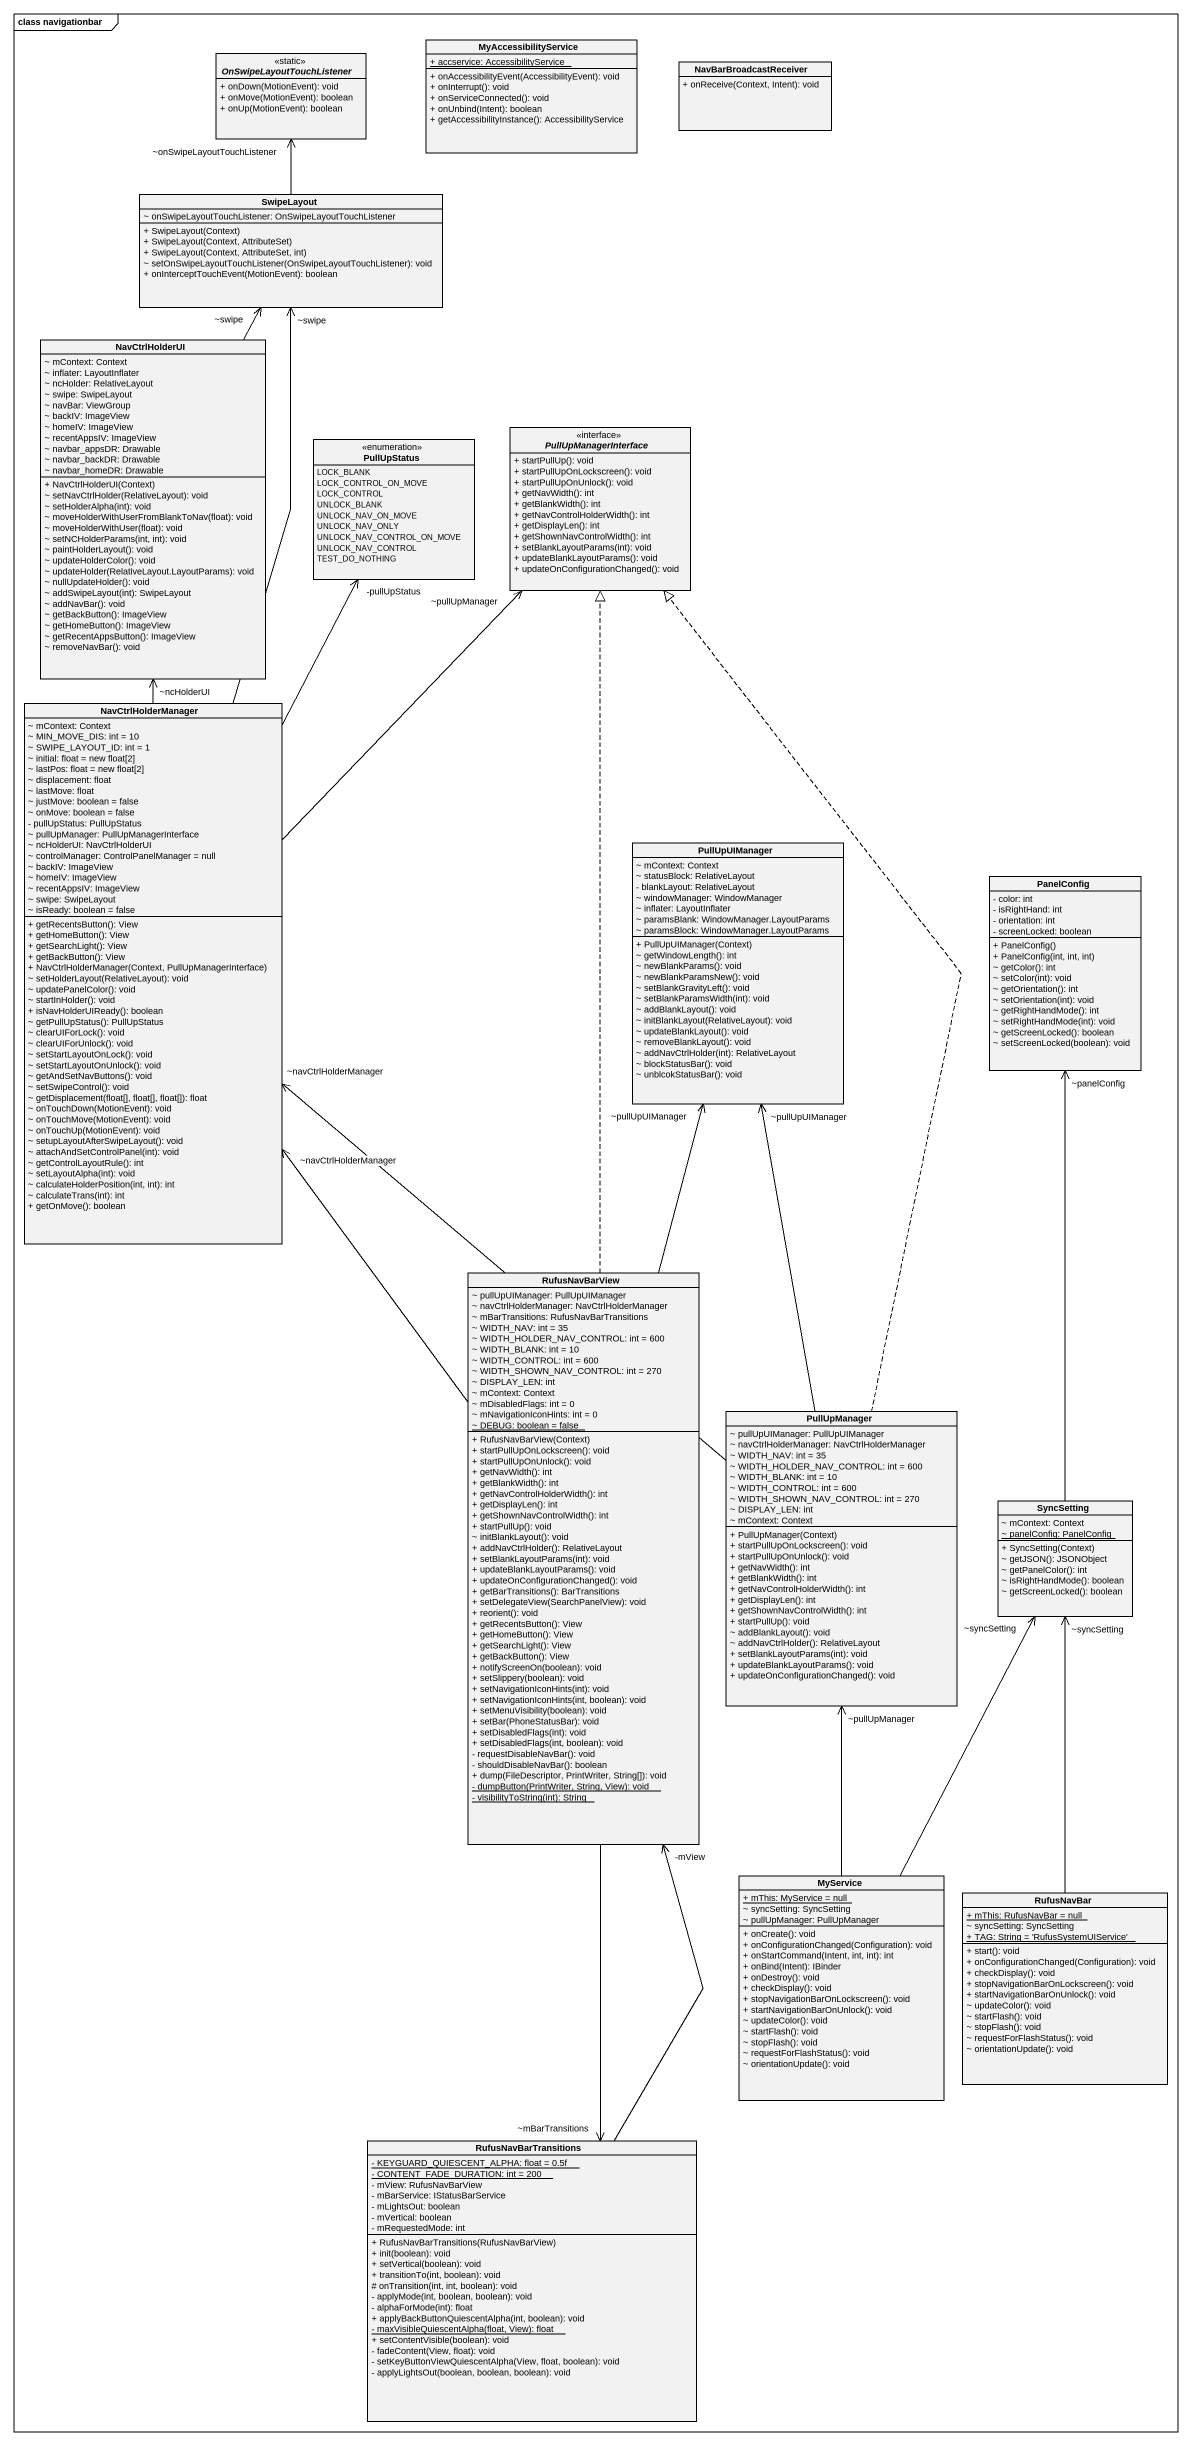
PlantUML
@startuml
mainframe class navigationbar
hide circle
hide empty members
skinparam classAttributeIconSize 0
interface OnSwipeLayoutTouchListener <<static>> {
  + onDown(MotionEvent): void
  + onMove(MotionEvent): boolean
  + onUp(MotionEvent): boolean
}
class MyAccessibilityService {
  {static} + accservice: AccessibilityService
  + onAccessibilityEvent(AccessibilityEvent): void
  + onInterrupt(): void
  + onServiceConnected(): void
  + onUnbind(Intent): boolean
  + getAccessibilityInstance(): AccessibilityService
}
class NavBarBroadcastReceiver {
  + onReceive(Context, Intent): void
}
class SwipeLayout {
  ~ onSwipeLayoutTouchListener: OnSwipeLayoutTouchListener
  + SwipeLayout(Context)
  + SwipeLayout(Context, AttributeSet)
  + SwipeLayout(Context, AttributeSet, int)
  ~ setOnSwipeLayoutTouchListener(OnSwipeLayoutTouchListener): void
  + onInterceptTouchEvent(MotionEvent): boolean
}
class NavCtrlHolderUI {
  ~ mContext: Context
  ~ inflater: LayoutInflater
  ~ ncHolder: RelativeLayout
  ~ swipe: SwipeLayout
  ~ navBar: ViewGroup
  ~ backIV: ImageView
  ~ homeIV: ImageView
  ~ recentAppsIV: ImageView
  ~ navbar_appsDR: Drawable
  ~ navbar_backDR: Drawable
  ~ navbar_homeDR: Drawable
  + NavCtrlHolderUI(Context)
  ~ setNavCtrlHolder(RelativeLayout): void
  ~ setHolderAlpha(int): void
  ~ moveHolderWithUserFromBlankToNav(float): void
  ~ moveHolderWithUser(float): void
  ~ setNCHolderParams(int, int): void
  ~ paintHolderLayout(): void
  ~ updateHolderColor(): void
  ~ updateHolder(RelativeLayout.LayoutParams): void
  ~ nullUpdateHolder(): void
  ~ addSwipeLayout(int): SwipeLayout
  ~ addNavBar(): void
  ~ getBackButton(): ImageView
  ~ getHomeButton(): ImageView
  ~ getRecentAppsButton(): ImageView
  ~ removeNavBar(): void
}
enum PullUpStatus {
  LOCK_BLANK
  LOCK_CONTROL_ON_MOVE
  LOCK_CONTROL
  UNLOCK_BLANK
  UNLOCK_NAV_ON_MOVE
  UNLOCK_NAV_ONLY
  UNLOCK_NAV_CONTROL_ON_MOVE
  UNLOCK_NAV_CONTROL
  TEST_DO_NOTHING
}
interface PullUpManagerInterface <<interface>> {
  + startPullUp(): void
  + startPullUpOnLockscreen(): void
  + startPullUpOnUnlock(): void
  + getNavWidth(): int
  + getBlankWidth(): int
  + getNavControlHolderWidth(): int
  + getDisplayLen(): int
  + getShownNavControlWidth(): int
  + setBlankLayoutParams(int): void
  + updateBlankLayoutParams(): void
  + updateOnConfigurationChanged(): void
}
class NavCtrlHolderManager {
  ~ mContext: Context
  ~ MIN_MOVE_DIS: int = 10
  ~ SWIPE_LAYOUT_ID: int = 1
  ~ initial: float = new float[2]
  ~ lastPos: float = new float[2]
  ~ displacement: float
  ~ lastMove: float
  ~ justMove: boolean = false
  ~ onMove: boolean = false
  - pullUpStatus: PullUpStatus
  ~ pullUpManager: PullUpManagerInterface
  ~ ncHolderUI: NavCtrlHolderUI
  ~ controlManager: ControlPanelManager = null
  ~ backIV: ImageView
  ~ homeIV: ImageView
  ~ recentAppsIV: ImageView
  ~ swipe: SwipeLayout
  ~ isReady: boolean = false
  + getRecentsButton(): View
  + getHomeButton(): View
  + getSearchLight(): View
  + getBackButton(): View
  + NavCtrlHolderManager(Context, PullUpManagerInterface)
  ~ setHolderLayout(RelativeLayout): void
  ~ updatePanelColor(): void
  ~ startInHolder(): void
  + isNavHolderUIReady(): boolean
  ~ getPullUpStatus(): PullUpStatus
  ~ clearUIForLock(): void
  ~ clearUIForUnlock(): void
  ~ setStartLayoutOnLock(): void
  ~ setStartLayoutOnUnlock(): void
  ~ getAndSetNavButtons(): void
  ~ setSwipeControl(): void
  ~ getDisplacement(float[], float[], float[]): float
  ~ onTouchDown(MotionEvent): void
  ~ onTouchMove(MotionEvent): void
  ~ onTouchUp(MotionEvent): void
  ~ setupLayoutAfterSwipeLayout(): void
  ~ attachAndSetControlPanel(int): void
  ~ getControlLayoutRule(): int
  ~ setLayoutAlpha(int): void
  ~ calculateHolderPosition(int, int): int
  ~ calculateTrans(int): int
  + getOnMove(): boolean
}
class PullUpUIManager {
  ~ mContext: Context
  ~ statusBlock: RelativeLayout
  - blankLayout: RelativeLayout
  ~ windowManager: WindowManager
  ~ inflater: LayoutInflater
  ~ paramsBlank: WindowManager.LayoutParams
  ~ paramsBlock: WindowManager.LayoutParams
  + PullUpUIManager(Context)
  ~ getWindowLength(): int
  ~ newBlankParams(): void
  ~ newBlankParamsNew(): void
  ~ setBlankGravityLeft(): void
  ~ setBlankParamsWidth(int): void
  ~ addBlankLayout(): void
  ~ initBlankLayout(RelativeLayout): void
  ~ updateBlankLayout(): void
  ~ removeBlankLayout(): void
  ~ addNavCtrlHolder(int): RelativeLayout
  ~ blockStatusBar(): void
  ~ unblcokStatusBar(): void
}
class PanelConfig {
  - color: int
  - isRightHand: int
  - orientation: int
  - screenLocked: boolean
  + PanelConfig()
  + PanelConfig(int, int, int)
  ~ getColor(): int
  ~ setColor(int): void
  ~ getOrientation(): int
  ~ setOrientation(int): void
  ~ getRightHandMode(): int
  ~ setRightHandMode(int): void
  ~ getScreenLocked(): boolean
  ~ setScreenLocked(boolean): void
}
class RufusNavBarView {
  ~ pullUpUIManager: PullUpUIManager
  ~ navCtrlHolderManager: NavCtrlHolderManager
  ~ mBarTransitions: RufusNavBarTransitions
  ~ WIDTH_NAV: int = 35
  ~ WIDTH_HOLDER_NAV_CONTROL: int = 600
  ~ WIDTH_BLANK: int = 10
  ~ WIDTH_CONTROL: int = 600
  ~ WIDTH_SHOWN_NAV_CONTROL: int = 270
  ~ DISPLAY_LEN: int
  ~ mContext: Context
  ~ mDisabledFlags: int = 0
  ~ mNavigationIconHints: int = 0
  {static} ~ DEBUG: boolean = false
  + RufusNavBarView(Context)
  + startPullUpOnLockscreen(): void
  + startPullUpOnUnlock(): void
  + getNavWidth(): int
  + getBlankWidth(): int
  + getNavControlHolderWidth(): int
  + getDisplayLen(): int
  + getShownNavControlWidth(): int
  + startPullUp(): void
  ~ initBlankLayout(): void
  + addNavCtrlHolder(): RelativeLayout
  + setBlankLayoutParams(int): void
  + updateBlankLayoutParams(): void
  + updateOnConfigurationChanged(): void
  + getBarTransitions(): BarTransitions
  + setDelegateView(SearchPanelView): void
  + reorient(): void
  + getRecentsButton(): View
  + getHomeButton(): View
  + getSearchLight(): View
  + getBackButton(): View
  + notifyScreenOn(boolean): void
  + setSlippery(boolean): void
  + setNavigationIconHints(int): void
  + setNavigationIconHints(int, boolean): void
  + setMenuVisibility(boolean): void
  + setBar(PhoneStatusBar): void
  + setDisabledFlags(int): void
  + setDisabledFlags(int, boolean): void
  - requestDisableNavBar(): void
  - shouldDisableNavBar(): boolean
  + dump(FileDescriptor, PrintWriter, String[]): void
  {static} - dumpButton(PrintWriter, String, View): void
  {static} - visibilityToString(int): String
}
class PullUpManager {
  ~ pullUpUIManager: PullUpUIManager
  ~ navCtrlHolderManager: NavCtrlHolderManager
  ~ WIDTH_NAV: int = 35
  ~ WIDTH_HOLDER_NAV_CONTROL: int = 600
  ~ WIDTH_BLANK: int = 10
  ~ WIDTH_CONTROL: int = 600
  ~ WIDTH_SHOWN_NAV_CONTROL: int = 270
  ~ DISPLAY_LEN: int
  ~ mContext: Context
  + PullUpManager(Context)
  + startPullUpOnLockscreen(): void
  + startPullUpOnUnlock(): void
  + getNavWidth(): int
  + getBlankWidth(): int
  + getNavControlHolderWidth(): int
  + getDisplayLen(): int
  + getShownNavControlWidth(): int
  + startPullUp(): void
  ~ addBlankLayout(): void
  ~ addNavCtrlHolder(): RelativeLayout
  + setBlankLayoutParams(int): void
  + updateBlankLayoutParams(): void
  + updateOnConfigurationChanged(): void
}
class SyncSetting {
  ~ mContext: Context
  {static} ~ panelConfig: PanelConfig
  + SyncSetting(Context)
  ~ getJSON(): JSONObject
  ~ getPanelColor(): int
  ~ isRightHandMode(): boolean
  ~ getScreenLocked(): boolean
}
class MyService {
  {static} + mThis: MyService = null
  ~ syncSetting: SyncSetting
  ~ pullUpManager: PullUpManager
  + onCreate(): void
  + onConfigurationChanged(Configuration): void
  + onStartCommand(Intent, int, int): int
  + onBind(Intent): IBinder
  + onDestroy(): void
  + checkDisplay(): void
  + stopNavigationBarOnLockscreen(): void
  + startNavigationBarOnUnlock(): void
  ~ updateColor(): void
  ~ startFlash(): void
  ~ stopFlash(): void
  ~ requestForFlashStatus(): void
  ~ orientationUpdate(): void
}
class RufusNavBar {
  {static} + mThis: RufusNavBar = null
  ~ syncSetting: SyncSetting
  {static} + TAG: String = 'RufusSystemUIService'
  + start(): void
  + onConfigurationChanged(Configuration): void
  + checkDisplay(): void
  + stopNavigationBarOnLockscreen(): void
  + startNavigationBarOnUnlock(): void
  ~ updateColor(): void
  ~ startFlash(): void
  ~ stopFlash(): void
  ~ requestForFlashStatus(): void
  ~ orientationUpdate(): void
}
class RufusNavBarTransitions {
  {static} - KEYGUARD_QUIESCENT_ALPHA: float = 0.5f
  {static} - CONTENT_FADE_DURATION: int = 200
  - mView: RufusNavBarView
  - mBarService: IStatusBarService
  - mLightsOut: boolean
  - mVertical: boolean
  - mRequestedMode: int
  + RufusNavBarTransitions(RufusNavBarView)
  + init(boolean): void
  + setVertical(boolean): void
  + transitionTo(int, boolean): void
  # onTransition(int, int, boolean): void
  - applyMode(int, boolean, boolean): void
  - alphaForMode(int): float
  + applyBackButtonQuiescentAlpha(int, boolean): void
  {static} - maxVisibleQuiescentAlpha(float, View): float
  + setContentVisible(boolean): void
  - fadeContent(View, float): void
  - setKeyButtonViewQuiescentAlpha(View, float, boolean): void
  - applyLightsOut(boolean, boolean, boolean): void
}
SwipeLayout -up-> "~onSwipeLayoutTouchListener" OnSwipeLayoutTouchListener
NavCtrlHolderUI -up-> "~swipe" SwipeLayout
NavCtrlHolderManager -up-> "~swipe" SwipeLayout
NavCtrlHolderManager -up-> "~ncHolderUI" NavCtrlHolderUI
NavCtrlHolderManager -up-> "-pullUpStatus" PullUpStatus
NavCtrlHolderManager -up-> "~pullUpManager" PullUpManagerInterface
RufusNavBarView .up.|> PullUpManagerInterface
RufusNavBarView -up-> "~navCtrlHolderManager" NavCtrlHolderManager
RufusNavBarView -up-> "~pullUpUIManager" PullUpUIManager
RufusNavBarView --> "~mBarTransitions" RufusNavBarTransitions
PullUpManager .up.|> PullUpManagerInterface
PullUpManager -up-> "~navCtrlHolderManager" NavCtrlHolderManager
PullUpManager -up-> "~pullUpUIManager" PullUpUIManager
SyncSetting -up-> "~panelConfig" PanelConfig
MyService -up-> "~pullUpManager" PullUpManager
MyService -up-> "~syncSetting" SyncSetting
RufusNavBar -up-> "~syncSetting" SyncSetting
RufusNavBarTransitions -up-> "-mView" RufusNavBarView
@enduml
